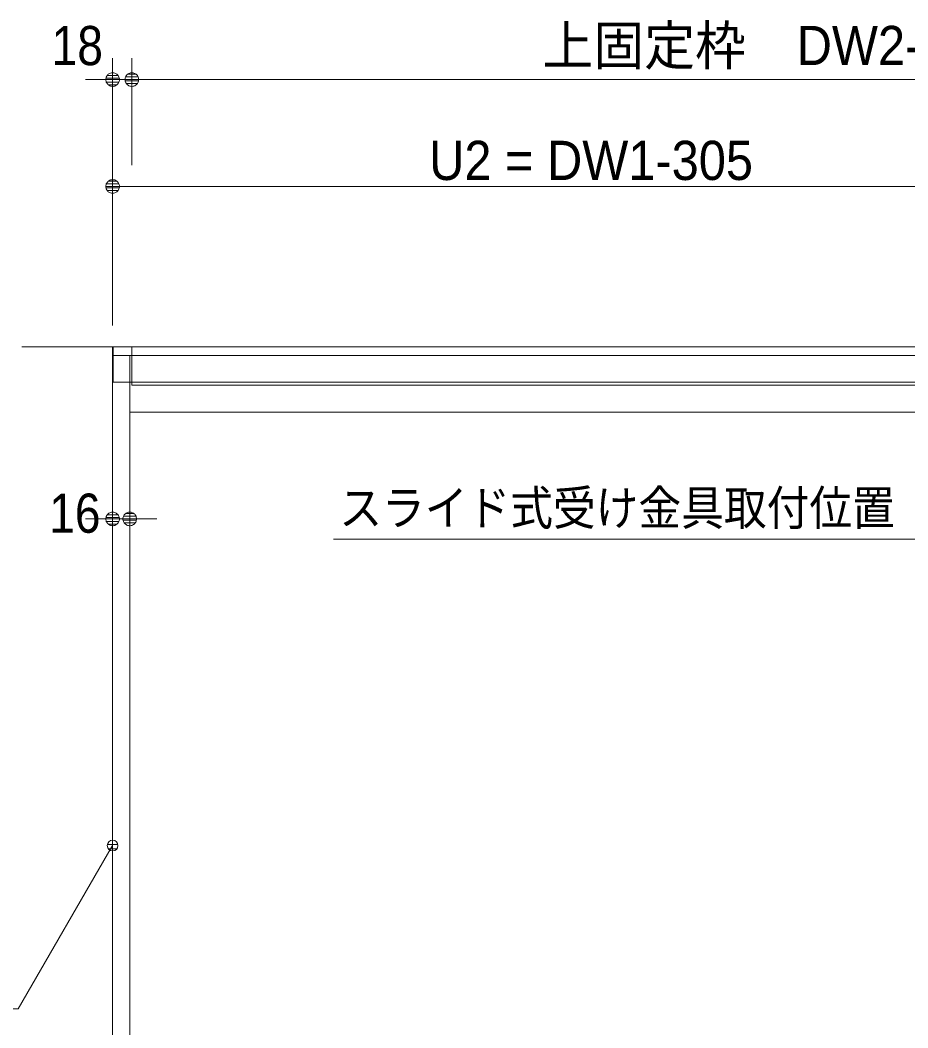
# Model space of a CAD drawing. Units: millimetres, scale not verified. Extents: x -6062 to 6062, y -3045 to 3045.
# Drawn here: x -4874 to -4044, y -287 to 656 of the extents above; entities that cross this region are included whole.
import ezdxf
from ezdxf.enums import TextEntityAlignment as Align

# ---------------------------------------------------------------- set-up
doc = ezdxf.new("R2010")
doc.units = ezdxf.units.MM
doc.header["$LTSCALE"] = 20
for name, color, linetype, lineweight in [('0-1_2寸法-3', 7, 'Continuous', 9), ('0-2_3一般', 7, 'Continuous', 9), ('0-3_2寸法-1', 7, 'Continuous', 9), ('0-4_0', 7, 'Continuous', 9), ('0-5_2寸法-2', 7, 'Continuous', 9)]:
    doc.layers.add(name, color=color, linetype=linetype, lineweight=lineweight)
doc.styles.add('ＭＳ ゴシック', font='')
doc.styles.add('ＭＳ Ｐゴシック', font='')
doc.styles.get('ＭＳ ゴシック').set_extended_font_data('MS Gothic')
doc.styles.get('ＭＳ Ｐゴシック').set_extended_font_data('MS PGothic')

# ---------------------------------------------------------------- blocks, each defined once
blk = doc.blocks.new('_Dot')
at = {"layer": '0-4_0'}
for p, q in [((-10, 0), (-20, 0)), ((9.78, 2), (-9.78, 2)), ((7.99, 6), (-7.99, 6)), ((9.16, -3.98), (-9.16, -3.98)), ((6, -7.98), (-6, -7.98))]:
    blk.add_line(p, q, dxfattribs=at)
for points in [[(10, 0), (9.92, 1.25), (9.69, 2.49), (9.3, 3.68), (8.76, 4.82), (8.09, 5.88), (7.29, 6.85), (6.37, 7.71), (5.36, 8.44), (4.26, 9.05), (3.09, 9.51), (1.87, 9.82), (0.63, 9.98), (-0.63, 9.98), (-1.87, 9.82), (-3.09, 9.51), (-4.26, 9.05), (-5.36, 8.44), (-6.37, 7.71), (-7.29, 6.85), (-8.09, 5.88), (-8.76, 4.82), (-9.3, 3.68), (-9.69, 2.49), (-9.92, 1.25), (-10, 0), (0, 0)], [(-10, 0), (-9.92, -1.25), (-9.69, -2.49), (-9.3, -3.68), (-8.76, -4.82), (-8.09, -5.88), (-7.29, -6.85), (-6.37, -7.71), (-5.36, -8.44), (-4.26, -9.05), (-3.09, -9.51), (-1.87, -9.82), (-0.63, -9.98), (0.63, -9.98), (1.87, -9.82), (3.09, -9.51), (4.26, -9.05), (5.36, -8.44), (6.37, -7.71), (7.29, -6.85), (8.09, -5.88), (8.76, -4.82), (9.3, -3.68), (9.69, -2.49), (9.92, -1.25), (10, 0), (0, 0)]]:
    blk.add_lwpolyline(points, close=True, dxfattribs=at)
blk = doc.blocks.new('グループ-109')
at = {"layer": '0-2_3一般'}
for p, q in [((-61696.5, 7000), (13223.5, 7000)), ((-60000, 7000), (-60000, -40000))]:
    blk.add_line(p, q, dxfattribs=at)
blk = doc.blocks.new('グループ-110')
at = {"layer": '0-2_3一般'}
for p, q in [((-60000, -40000), (-60000, 6840)), ((-59680, -40000), (-59680, 6840)), ((-59680, 5780), (-36320, 5780))]:
    blk.add_line(p, q, dxfattribs=at)
for points in [[(11350, 6340), (-59990, 6340), (-59990, 7000), (11350, 7000)], [(-36340, 7000), (-36340, 6280), (-59640, 6280), (-59640, 7000)]]:
    blk.add_lwpolyline(points, close=True, dxfattribs=at)
blk.add_lwpolyline([(-60000, 6840), (-59640, 6840), (-36340, 6840)], dxfattribs=at)
blk = doc.blocks.new('グループ-111')
at = {"layer": '0-2_3一般'}
for name in ['グループ-109', 'グループ-110']:
    blk.add_blockref(name, (0, 0), dxfattribs=at)

msp = doc.modelspace()

# ---------------------------------------------------------------- linework, layer by layer
at = {"layer": '0-1_2寸法-3'}
for p, q in [((-4787.33, -111.62), (-4787.67, -111.62)), ((-4787.33, -111.62), (-4787.67, -111.62)), ((-4782.61, -115.62), (-4792.39, -115.62)), ((-4783.5, -119.62), (-4791.5, -119.62))]:
    msp.add_line(p, q, dxfattribs=at)
for points in [[(-4580.91, 170), (-3978.98, 170), (-3882.5, 337.1)], [(-5069.82, -269.45), (-4875.74, -269.45), (-4787.5, -116.61)]]:
    msp.add_lwpolyline(points, dxfattribs=at)
msp.add_circle((-4787.5, -116.61), 5.01, dxfattribs=at)
msp.add_circle((-4787.5, -116.61), 5.01, dxfattribs=at)
at = {"layer": '0-3_2寸法-1'}
for p, q in [((-4769.5, 520), (-4769.5, 620)), ((-3617.21, 600), (-4756.79, 600)), ((-4787.5, 370), (-4787.5, 520)), ((-3905.21, 500), (-4774.79, 500))]:
    msp.add_line(p, q, dxfattribs=at)
at = {"layer": '0-5_2寸法-2'}
for p, q in [((-4787.5, 370), (-4787.5, 620)), ((-4769.5, 520), (-4769.5, 620)), ((-4800.21, 600), (-4812.92, 600)), ((-4787.5, 600), (-4769.5, 600)), ((-4756.79, 600), (-4744.08, 600)), ((-4787.5, 209), (-4787.3, 209)), ((-4771.5, 209), (-4771.3, 209)), ((-4800.21, 189), (-4812.92, 189)), ((-4787.5, 189), (-4771.5, 189)), ((-4758.79, 189), (-4746.08, 189))]:
    msp.add_line(p, q, dxfattribs=at)

# ---------------------------------------------------------------- block references
at = {"layer": '0-2_3一般', "xscale": 0.05, "yscale": 0.05}
msp.add_blockref('グループ-111', (-1787.5, 0), dxfattribs=at)
at = {"layer": '0-3_2寸法-1', "xscale": 0.6356201, "yscale": 0.6356201, "rotation": 180}
for p in [(-4769.5, 600), (-4787.5, 500)]:
    msp.add_blockref('_Dot', p, dxfattribs=at)
at = {"layer": '0-5_2寸法-2', "xscale": 0.6356201, "yscale": 0.6356201}
for p in [(-4787.5, 600), (-4787.5, 189)]:
    msp.add_blockref('_Dot', p, dxfattribs=at)
at = {"layer": '0-5_2寸法-2', "xscale": 0.6356201, "yscale": 0.6356201, "rotation": 180}
for p in [(-4769.5, 600), (-4771.5, 189)]:
    msp.add_blockref('_Dot', p, dxfattribs=at)

# ---------------------------------------------------------------- texts
at = {"layer": '0-1_2寸法-3', "style": 'ＭＳ ゴシック', "width": 0.9}
msp.add_text('スライド式受け金具取付位置', height=32.55, dxfattribs=at).set_placement((-4575.5, 173.34), align=Align.BOTTOM_LEFT)
at = {"layer": '0-3_2寸法-1', "style": 'ＭＳ Ｐゴシック', "width": 0.95}
for s, p in [('上固定枠\u3000DW2-35', (-4385.48, 602.53)), ('U2 = DW1-305', (-4491.47, 495.04))]:
    msp.add_text(s, height=36.69, dxfattribs=at).set_placement(p, align=Align.BOTTOM_LEFT)
at = {"layer": '0-5_2寸法-2', "style": 'ＭＳ Ｐゴシック', "width": 0.9}
for s, p in [('18', (-4844.53, 602.48)), ('16', (-4846.83, 165.03))]:
    msp.add_text(s, height=36.66, dxfattribs=at).set_placement(p, align=Align.BOTTOM_LEFT)

doc.saveas('drawing.dxf')
